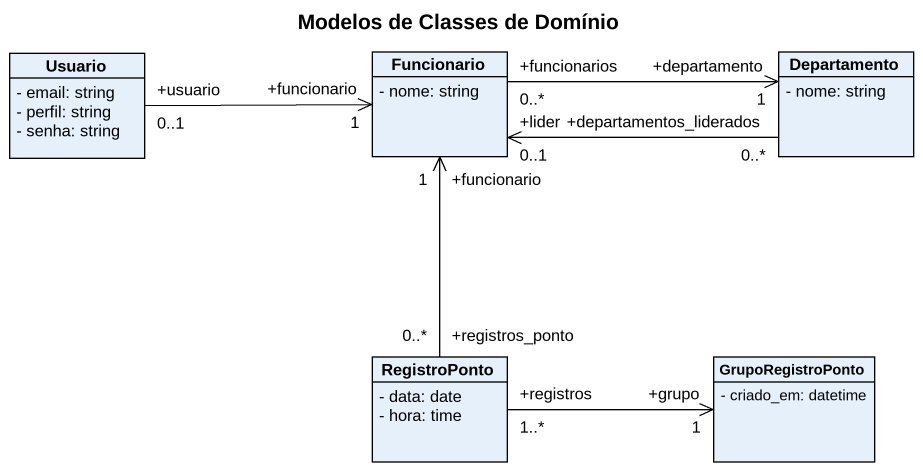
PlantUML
@startuml
title Modelos de Classes de Domínio
hide circle
hide empty members
skinparam classAttributeIconSize 0
class Usuario {
  - email: string
  - perfil: string
  - senha: string
}
class Funcionario {
  - nome: string
}
class Departamento {
  - nome: string
}
class RegistroPonto {
  - data: date
  - hora: time
}
class GrupoRegistroPonto {
  - criado_em: datetime
}
Usuario "+usuario\n0..1" -right-> "+funcionario\n1" Funcionario
Funcionario "+funcionarios\n0..*" -right-> "+departamento\n1" Departamento
Departamento "+departamentos_liderados\n0..*" -left-> "+lider\n0..1" Funcionario
RegistroPonto "+registros_ponto\n0..*" -up-> "+funcionario\n1" Funcionario
RegistroPonto "+registros\n1..*" -right-> "+grupo\n1" GrupoRegistroPonto
@enduml
